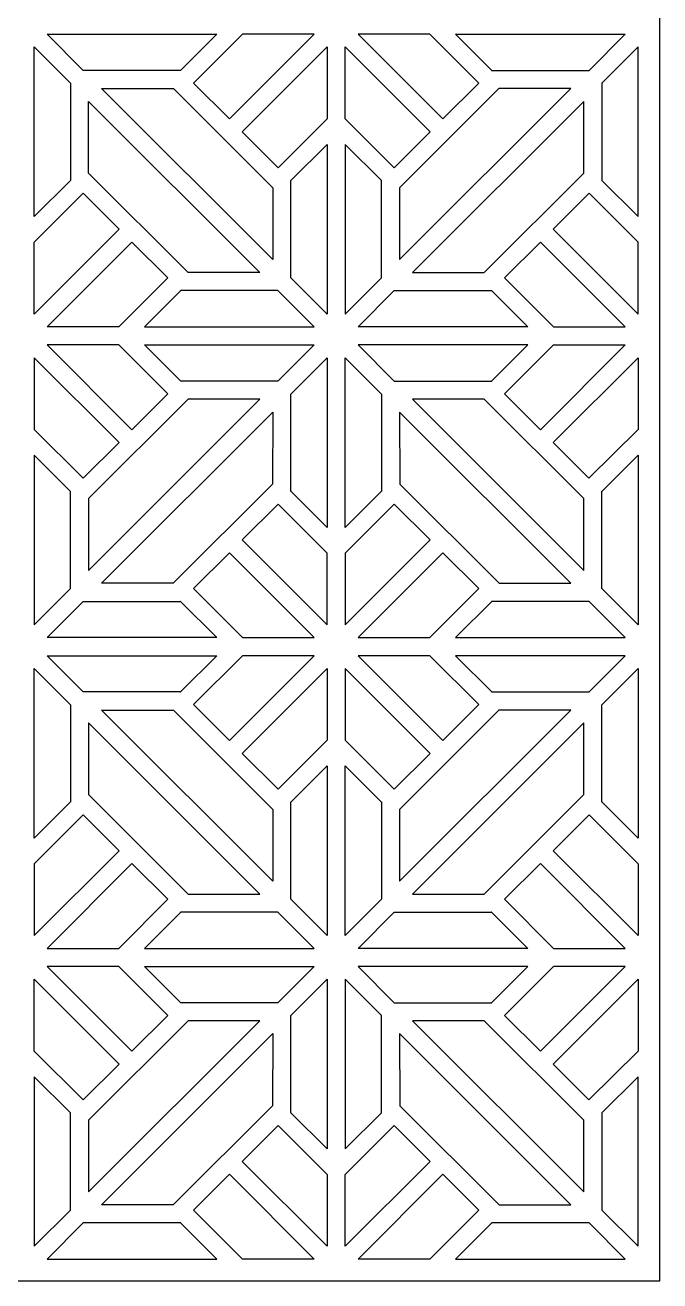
# Model space of a CAD drawing. Header units: centimetres. Extents: x -20.7 to -14.7, y -2.9 to 9.
# Drawn here: x -17.73 to -14.72, y -2.92 to 3.04 of the extents above; entities that cross this region are included whole.
import ezdxf

# ---------------------------------------------------------------- set-up
doc = ezdxf.new("R2010")
doc.units = ezdxf.units.CM
doc.header["$MEASUREMENT"] = 0
doc.layers.add('layer 1', color=7, linetype='Continuous')

msp = doc.modelspace()

# ---------------------------------------------------------------- linework, layer by layer
at = {"layer": 'layer 1', "color": 250, "lineweight": 30}
for points, knots in [([(-20.737, -2.92141), (-20.737, -2.92141), (-20.737, 9.00077), (-20.737, 9.00077), (-20.737, 9.00077), (-20.737, 9.00077), (-14.7157, 9.00077), (-14.7157, 9.00077), (-14.7157, 9.00077), (-14.7157, 9.00077), (-14.7157, -2.92141), (-14.7157, -2.92141), (-14.7157, -2.92141), (-14.7157, -2.92141), (-20.737, -2.92141), (-20.737, -2.92141)], [0, 0, 0, 0, 0.2, 0.2, 0.2, 0.2, 0.4, 0.4, 0.4, 0.4, 0.6, 0.6, 0.6, 0.6, 1, 1, 1, 1]), ([(-16.98874, 2.82516), (-16.98874, 2.82516), (-16.98822, 2.82464), (-16.98822, 2.82464), (-16.98822, 2.82464), (-16.98822, 2.82464), (-17.45048, 2.82464), (-17.45048, 2.82464), (-17.45048, 2.82464), (-17.45048, 2.82464), (-17.62252, 2.99667), (-17.62252, 2.99667), (-17.62252, 2.99667), (-17.62252, 2.99667), (-16.81723, 2.99667), (-16.81723, 2.99667), (-16.81723, 2.99667), (-16.81723, 2.99667), (-16.98927, 2.82464), (-16.98927, 2.82464)], [0, 0, 0, 0, 0.1666667, 0.1666667, 0.1666667, 0.1666667, 0.3333333, 0.3333333, 0.3333333, 0.3333333, 0.5, 0.5, 0.5, 0.5, 0.6666667, 0.6666667, 0.6666667, 0.6666667, 1, 1, 1, 1]), ([(-16.92792, 2.76433), (-16.92792, 2.76433), (-16.69559, 2.99667), (-16.69559, 2.99667), (-16.69559, 2.99667), (-16.69559, 2.99667), (-16.35497, 2.99667), (-16.35497, 2.99667), (-16.35497, 2.99667), (-16.35497, 2.99667), (-16.75761, 2.59403), (-16.75761, 2.59403), (-16.75761, 2.59403), (-16.75761, 2.59403), (-16.92792, 2.76433), (-16.92792, 2.76433)], [0, 0, 0, 0, 0.2, 0.2, 0.2, 0.2, 0.4, 0.4, 0.4, 0.4, 0.6, 0.6, 0.6, 0.6, 1, 1, 1, 1]), ([(-15.74466, 2.59403), (-15.74466, 2.59403), (-16.1473, 2.99667), (-16.1473, 2.99667), (-16.1473, 2.99667), (-16.1473, 2.99667), (-15.80669, 2.99667), (-15.80669, 2.99667), (-15.80669, 2.99667), (-15.80669, 2.99667), (-15.57435, 2.76433), (-15.57435, 2.76433), (-15.57435, 2.76433), (-15.57435, 2.76433), (-15.74466, 2.59403), (-15.74466, 2.59403)], [0, 0, 0, 0, 0.2, 0.2, 0.2, 0.2, 0.4, 0.4, 0.4, 0.4, 0.6, 0.6, 0.6, 0.6, 1, 1, 1, 1]), ([(-15.513, 2.82464), (-15.513, 2.82464), (-15.68504, 2.99667), (-15.68504, 2.99667), (-15.68504, 2.99667), (-15.68504, 2.99667), (-14.87975, 2.99667), (-14.87975, 2.99667), (-14.87975, 2.99667), (-14.87975, 2.99667), (-15.05179, 2.82464), (-15.05179, 2.82464)], [0, 0, 0, 0, 0.25, 0.25, 0.25, 0.25, 0.5, 0.5, 0.5, 0.5, 1, 1, 1, 1]), ([(-17.5113, 2.3026), (-17.5113, 2.3026), (-17.68334, 2.13056), (-17.68334, 2.13056), (-17.68334, 2.13056), (-17.68334, 2.13056), (-17.68334, 2.93585), (-17.68334, 2.93585), (-17.68334, 2.93585), (-17.68334, 2.93585), (-17.5113, 2.76382), (-17.5113, 2.76382), (-17.5113, 2.76382), (-17.5113, 2.76382), (-17.5113, 2.30155), (-17.5113, 2.30155)], [0, 0, 0, 0, 0.2, 0.2, 0.2, 0.2, 0.4, 0.4, 0.4, 0.4, 0.6, 0.6, 0.6, 0.6, 1, 1, 1, 1]), ([(-16.29414, 2.59523), (-16.29414, 2.59523), (-16.29414, 2.93585), (-16.29414, 2.93585), (-16.29414, 2.93585), (-16.29414, 2.93585), (-16.69678, 2.5332), (-16.69678, 2.5332), (-16.69678, 2.5332), (-16.69678, 2.5332), (-16.52648, 2.3629), (-16.52648, 2.3629), (-16.52648, 2.3629), (-16.52648, 2.3629), (-16.29414, 2.59523), (-16.29414, 2.59523)], [0, 0, 0, 0, 0.2, 0.2, 0.2, 0.2, 0.4, 0.4, 0.4, 0.4, 0.6, 0.6, 0.6, 0.6, 1, 1, 1, 1]), ([(-15.80548, 2.5332), (-15.80548, 2.5332), (-16.20812, 2.93585), (-16.20812, 2.93585), (-16.20812, 2.93585), (-16.20812, 2.93585), (-16.20812, 2.59523), (-16.20812, 2.59523), (-16.20812, 2.59523), (-16.20812, 2.59523), (-15.97579, 2.3629), (-15.97579, 2.3629), (-15.97579, 2.3629), (-15.97579, 2.3629), (-15.80548, 2.5332), (-15.80548, 2.5332)], [0, 0, 0, 0, 0.2, 0.2, 0.2, 0.2, 0.4, 0.4, 0.4, 0.4, 0.6, 0.6, 0.6, 0.6, 1, 1, 1, 1]), ([(-14.99097, 2.3026), (-14.99097, 2.3026), (-14.81893, 2.13056), (-14.81893, 2.13056), (-14.81893, 2.13056), (-14.81893, 2.13056), (-14.81893, 2.93585), (-14.81893, 2.93585), (-14.81893, 2.93585), (-14.81893, 2.93585), (-14.99097, 2.76382), (-14.99097, 2.76382), (-14.99097, 2.76382), (-14.99097, 2.76382), (-14.99097, 2.30155), (-14.99097, 2.30155)], [0, 0, 0, 0, 0.2, 0.2, 0.2, 0.2, 0.4, 0.4, 0.4, 0.4, 0.6, 0.6, 0.6, 0.6, 1, 1, 1, 1]), ([(-15.51353, 2.82516), (-15.51353, 2.82516), (-15.51405, 2.82464), (-15.51405, 2.82464), (-15.51405, 2.82464), (-15.51405, 2.82464), (-15.05179, 2.82464), (-15.05179, 2.82464)], [0, 0, 0, 0, 0.3333333, 0.3333333, 0.3333333, 0.3333333, 1, 1, 1, 1]), ([(-17.02215, 2.73819), (-17.02215, 2.73819), (-17.36446, 2.73862), (-17.36446, 2.73862), (-17.36446, 2.73862), (-17.36446, 2.73862), (-16.5522, 1.92635), (-16.5522, 1.92635), (-16.5522, 1.92635), (-16.5522, 1.92635), (-16.5522, 2.26697), (-16.5522, 2.26697), (-16.5522, 2.26697), (-16.5522, 2.26697), (-17.02215, 2.73819), (-17.02215, 2.73819)], [0, 0, 0, 0, 0.2, 0.2, 0.2, 0.2, 0.4, 0.4, 0.4, 0.4, 0.6, 0.6, 0.6, 0.6, 1, 1, 1, 1]), ([(-15.95007, 2.26697), (-15.95007, 2.26697), (-15.48012, 2.73819), (-15.48012, 2.73819), (-15.48012, 2.73819), (-15.48012, 2.73819), (-15.13781, 2.73862), (-15.13781, 2.73862), (-15.13781, 2.73862), (-15.13781, 2.73862), (-15.95007, 1.92635), (-15.95007, 1.92635), (-15.95007, 1.92635), (-15.95007, 1.92635), (-15.95007, 2.26697), (-15.95007, 2.26697)], [0, 0, 0, 0, 0.2, 0.2, 0.2, 0.2, 0.4, 0.4, 0.4, 0.4, 0.6, 0.6, 0.6, 0.6, 1, 1, 1, 1]), ([(-16.61302, 1.86553), (-16.61302, 1.86553), (-17.42529, 2.6778), (-17.42529, 2.6778), (-17.42529, 2.6778), (-17.42529, 2.6778), (-17.42529, 2.33718), (-17.42529, 2.33718), (-17.42529, 2.33718), (-17.42529, 2.33718), (-16.95364, 1.86553), (-16.95364, 1.86553), (-16.95364, 1.86553), (-16.95364, 1.86553), (-16.61302, 1.86553), (-16.61302, 1.86553)], [0, 0, 0, 0, 0.2, 0.2, 0.2, 0.2, 0.4, 0.4, 0.4, 0.4, 0.6, 0.6, 0.6, 0.6, 1, 1, 1, 1]), ([(-15.54863, 1.86553), (-15.54863, 1.86553), (-15.88925, 1.86553), (-15.88925, 1.86553), (-15.88925, 1.86553), (-15.88925, 1.86553), (-15.07699, 2.6778), (-15.07699, 2.6778), (-15.07699, 2.6778), (-15.07699, 2.6778), (-15.07699, 2.33718), (-15.07699, 2.33718), (-15.07699, 2.33718), (-15.07699, 2.33718), (-15.54863, 1.86553), (-15.54863, 1.86553)], [0, 0, 0, 0, 0.2, 0.2, 0.2, 0.2, 0.4, 0.4, 0.4, 0.4, 0.6, 0.6, 0.6, 0.6, 1, 1, 1, 1]), ([(-16.46618, 2.30155), (-16.46618, 2.30155), (-16.29414, 2.47359), (-16.29414, 2.47359), (-16.29414, 2.47359), (-16.29414, 2.47359), (-16.29414, 1.66829), (-16.29414, 1.66829), (-16.29414, 1.66829), (-16.29414, 1.66829), (-16.46618, 1.84033), (-16.46618, 1.84033), (-16.46618, 1.84033), (-16.46618, 1.84033), (-16.46618, 2.3026), (-16.46618, 2.3026), (-16.46618, 2.3026), (-16.46618, 2.3026), (-16.46565, 2.30207), (-16.46565, 2.30207)], [0, 0, 0, 0, 0.1666667, 0.1666667, 0.1666667, 0.1666667, 0.3333333, 0.3333333, 0.3333333, 0.3333333, 0.5, 0.5, 0.5, 0.5, 0.6666667, 0.6666667, 0.6666667, 0.6666667, 1, 1, 1, 1]), ([(-16.03609, 2.30155), (-16.03609, 2.30155), (-16.20812, 2.47359), (-16.20812, 2.47359), (-16.20812, 2.47359), (-16.20812, 2.47359), (-16.20812, 1.66829), (-16.20812, 1.66829), (-16.20812, 1.66829), (-16.20812, 1.66829), (-16.03609, 1.84033), (-16.03609, 1.84033), (-16.03609, 1.84033), (-16.03609, 1.84033), (-16.03609, 2.3026), (-16.03609, 2.3026), (-16.03609, 2.3026), (-16.03609, 2.3026), (-16.03661, 2.30207), (-16.03661, 2.30207)], [0, 0, 0, 0, 0.1666667, 0.1666667, 0.1666667, 0.1666667, 0.3333333, 0.3333333, 0.3333333, 0.3333333, 0.5, 0.5, 0.5, 0.5, 0.6666667, 0.6666667, 0.6666667, 0.6666667, 1, 1, 1, 1]), ([(-17.68334, 1.66829), (-17.68334, 1.66829), (-17.2807, 2.07094), (-17.2807, 2.07094), (-17.2807, 2.07094), (-17.2807, 2.07094), (-17.45101, 2.24125), (-17.45101, 2.24125), (-17.45101, 2.24125), (-17.45101, 2.24125), (-17.68334, 2.00891), (-17.68334, 2.00891), (-17.68334, 2.00891), (-17.68334, 2.00891), (-17.68334, 1.66829), (-17.68334, 1.66829)], [0, 0, 0, 0, 0.2, 0.2, 0.2, 0.2, 0.4, 0.4, 0.4, 0.4, 0.6, 0.6, 0.6, 0.6, 1, 1, 1, 1]), ([(-14.81893, 1.66829), (-14.81893, 1.66829), (-15.22157, 2.07094), (-15.22157, 2.07094), (-15.22157, 2.07094), (-15.22157, 2.07094), (-15.05126, 2.24125), (-15.05126, 2.24125), (-15.05126, 2.24125), (-15.05126, 2.24125), (-14.81893, 2.00891), (-14.81893, 2.00891), (-14.81893, 2.00891), (-14.81893, 2.00891), (-14.81893, 1.66829), (-14.81893, 1.66829)], [0, 0, 0, 0, 0.2, 0.2, 0.2, 0.2, 0.4, 0.4, 0.4, 0.4, 0.6, 0.6, 0.6, 0.6, 1, 1, 1, 1]), ([(-17.05019, 1.84043), (-17.05019, 1.84043), (-17.21987, 2.01012), (-17.21987, 2.01012), (-17.21987, 2.01012), (-17.21987, 2.01012), (-17.62252, 1.60747), (-17.62252, 1.60747), (-17.62252, 1.60747), (-17.62252, 1.60747), (-17.2819, 1.60747), (-17.2819, 1.60747), (-17.2819, 1.60747), (-17.2819, 1.60747), (-17.05019, 1.84043), (-17.05019, 1.84043)], [0, 0, 0, 0, 0.2, 0.2, 0.2, 0.2, 0.4, 0.4, 0.4, 0.4, 0.6, 0.6, 0.6, 0.6, 1, 1, 1, 1]), ([(-15.22036, 1.60747), (-15.22036, 1.60747), (-15.45208, 1.84043), (-15.45208, 1.84043), (-15.45208, 1.84043), (-15.45208, 1.84043), (-15.28239, 2.01012), (-15.28239, 2.01012), (-15.28239, 2.01012), (-15.28239, 2.01012), (-14.87975, 1.60747), (-14.87975, 1.60747), (-14.87975, 1.60747), (-14.87975, 1.60747), (-15.22036, 1.60747), (-15.22036, 1.60747)], [0, 0, 0, 0, 0.2, 0.2, 0.2, 0.2, 0.4, 0.4, 0.4, 0.4, 0.6, 0.6, 0.6, 0.6, 1, 1, 1, 1]), ([(-16.98822, 1.77951), (-16.98822, 1.77951), (-17.16025, 1.60747), (-17.16025, 1.60747), (-17.16025, 1.60747), (-17.16025, 1.60747), (-16.35497, 1.60747), (-16.35497, 1.60747), (-16.35497, 1.60747), (-16.35497, 1.60747), (-16.527, 1.77951), (-16.527, 1.77951), (-16.527, 1.77951), (-16.527, 1.77951), (-16.98927, 1.77951), (-16.98927, 1.77951), (-16.98927, 1.77951), (-16.98927, 1.77951), (-16.98874, 1.77898), (-16.98874, 1.77898)], [0, 0, 0, 0, 0.1666667, 0.1666667, 0.1666667, 0.1666667, 0.3333333, 0.3333333, 0.3333333, 0.3333333, 0.5, 0.5, 0.5, 0.5, 0.6666667, 0.6666667, 0.6666667, 0.6666667, 1, 1, 1, 1]), ([(-15.51405, 1.77951), (-15.51405, 1.77951), (-15.34202, 1.60747), (-15.34202, 1.60747), (-15.34202, 1.60747), (-15.34202, 1.60747), (-16.1473, 1.60747), (-16.1473, 1.60747), (-16.1473, 1.60747), (-16.1473, 1.60747), (-15.97526, 1.77951), (-15.97526, 1.77951), (-15.97526, 1.77951), (-15.97526, 1.77951), (-15.513, 1.77951), (-15.513, 1.77951), (-15.513, 1.77951), (-15.513, 1.77951), (-15.51353, 1.77898), (-15.51353, 1.77898)], [0, 0, 0, 0, 0.1666667, 0.1666667, 0.1666667, 0.1666667, 0.3333333, 0.3333333, 0.3333333, 0.3333333, 0.5, 0.5, 0.5, 0.5, 0.6666667, 0.6666667, 0.6666667, 0.6666667, 1, 1, 1, 1]), ([(-17.62252, 1.52146), (-17.62252, 1.52146), (-17.2819, 1.52146), (-17.2819, 1.52146), (-17.2819, 1.52146), (-17.2819, 1.52146), (-17.04957, 1.28912), (-17.04957, 1.28912), (-17.04957, 1.28912), (-17.04957, 1.28912), (-17.21987, 1.11881), (-17.21987, 1.11881), (-17.21987, 1.11881), (-17.21987, 1.11881), (-17.62252, 1.52146), (-17.62252, 1.52146)], [0, 0, 0, 0, 0.2, 0.2, 0.2, 0.2, 0.4, 0.4, 0.4, 0.4, 0.6, 0.6, 0.6, 0.6, 1, 1, 1, 1]), ([(-16.98822, 1.34942), (-16.98822, 1.34942), (-17.16025, 1.52146), (-17.16025, 1.52146), (-17.16025, 1.52146), (-17.16025, 1.52146), (-16.35497, 1.52146), (-16.35497, 1.52146), (-16.35497, 1.52146), (-16.35497, 1.52146), (-16.527, 1.34942), (-16.527, 1.34942), (-16.527, 1.34942), (-16.527, 1.34942), (-16.98927, 1.34942), (-16.98927, 1.34942)], [0, 0, 0, 0, 0.2, 0.2, 0.2, 0.2, 0.4, 0.4, 0.4, 0.4, 0.6, 0.6, 0.6, 0.6, 1, 1, 1, 1]), ([(-15.51405, 1.34942), (-15.51405, 1.34942), (-15.34202, 1.52146), (-15.34202, 1.52146), (-15.34202, 1.52146), (-15.34202, 1.52146), (-16.1473, 1.52146), (-16.1473, 1.52146), (-16.1473, 1.52146), (-16.1473, 1.52146), (-15.97526, 1.34942), (-15.97526, 1.34942), (-15.97526, 1.34942), (-15.97526, 1.34942), (-15.513, 1.34942), (-15.513, 1.34942)], [0, 0, 0, 0, 0.2, 0.2, 0.2, 0.2, 0.4, 0.4, 0.4, 0.4, 0.6, 0.6, 0.6, 0.6, 1, 1, 1, 1]), ([(-14.87975, 1.52146), (-14.87975, 1.52146), (-15.22036, 1.52146), (-15.22036, 1.52146), (-15.22036, 1.52146), (-15.22036, 1.52146), (-15.4527, 1.28912), (-15.4527, 1.28912), (-15.4527, 1.28912), (-15.4527, 1.28912), (-15.28239, 1.11881), (-15.28239, 1.11881), (-15.28239, 1.11881), (-15.28239, 1.11881), (-14.87975, 1.52146), (-14.87975, 1.52146)], [0, 0, 0, 0, 0.2, 0.2, 0.2, 0.2, 0.4, 0.4, 0.4, 0.4, 0.6, 0.6, 0.6, 0.6, 1, 1, 1, 1]), ([(-17.68334, 1.12001), (-17.68334, 1.12001), (-17.68334, 1.46063), (-17.68334, 1.46063), (-17.68334, 1.46063), (-17.68334, 1.46063), (-17.2807, 1.05799), (-17.2807, 1.05799), (-17.2807, 1.05799), (-17.2807, 1.05799), (-17.45038, 0.8883), (-17.45038, 0.8883), (-17.45038, 0.8883), (-17.45038, 0.8883), (-17.68334, 1.12001), (-17.68334, 1.12001)], [0, 0, 0, 0, 0.2, 0.2, 0.2, 0.2, 0.4, 0.4, 0.4, 0.4, 0.6, 0.6, 0.6, 0.6, 1, 1, 1, 1]), ([(-16.46565, 0.82685), (-16.46565, 0.82685), (-16.46618, 0.82633), (-16.46618, 0.82633), (-16.46618, 0.82633), (-16.46618, 0.82633), (-16.46618, 1.28859), (-16.46618, 1.28859), (-16.46618, 1.28859), (-16.46618, 1.28859), (-16.29414, 1.46063), (-16.29414, 1.46063), (-16.29414, 1.46063), (-16.29414, 1.46063), (-16.29414, 0.65535), (-16.29414, 0.65535), (-16.29414, 0.65535), (-16.29414, 0.65535), (-16.46618, 0.82738), (-16.46618, 0.82738)], [0, 0, 0, 0, 0.1666667, 0.1666667, 0.1666667, 0.1666667, 0.3333333, 0.3333333, 0.3333333, 0.3333333, 0.5, 0.5, 0.5, 0.5, 0.6666667, 0.6666667, 0.6666667, 0.6666667, 1, 1, 1, 1]), ([(-16.03609, 0.82738), (-16.03609, 0.82738), (-16.20812, 0.65535), (-16.20812, 0.65535), (-16.20812, 0.65535), (-16.20812, 0.65535), (-16.20812, 1.46063), (-16.20812, 1.46063), (-16.20812, 1.46063), (-16.20812, 1.46063), (-16.03609, 1.28859), (-16.03609, 1.28859), (-16.03609, 1.28859), (-16.03609, 1.28859), (-16.03609, 0.82633), (-16.03609, 0.82633), (-16.03609, 0.82633), (-16.03609, 0.82633), (-16.03661, 0.82685), (-16.03661, 0.82685)], [0, 0, 0, 0, 0.1666667, 0.1666667, 0.1666667, 0.1666667, 0.3333333, 0.3333333, 0.3333333, 0.3333333, 0.5, 0.5, 0.5, 0.5, 0.6666667, 0.6666667, 0.6666667, 0.6666667, 1, 1, 1, 1]), ([(-14.81893, 1.12001), (-14.81893, 1.12001), (-14.81893, 1.46063), (-14.81893, 1.46063), (-14.81893, 1.46063), (-14.81893, 1.46063), (-15.22157, 1.05799), (-15.22157, 1.05799), (-15.22157, 1.05799), (-15.22157, 1.05799), (-15.05189, 0.8883), (-15.05189, 0.8883), (-15.05189, 0.8883), (-15.05189, 0.8883), (-14.81893, 1.12001), (-14.81893, 1.12001)], [0, 0, 0, 0, 0.2, 0.2, 0.2, 0.2, 0.4, 0.4, 0.4, 0.4, 0.6, 0.6, 0.6, 0.6, 1, 1, 1, 1]), ([(-17.42529, 0.79175), (-17.42529, 0.79175), (-16.95364, 1.2634), (-16.95364, 1.2634), (-16.95364, 1.2634), (-16.95364, 1.2634), (-16.61302, 1.2634), (-16.61302, 1.2634), (-16.61302, 1.2634), (-16.61302, 1.2634), (-17.42529, 0.45114), (-17.42529, 0.45114), (-17.42529, 0.45114), (-17.42529, 0.45114), (-17.42529, 0.79175), (-17.42529, 0.79175)], [0, 0, 0, 0, 0.2, 0.2, 0.2, 0.2, 0.4, 0.4, 0.4, 0.4, 0.6, 0.6, 0.6, 0.6, 1, 1, 1, 1]), ([(-15.88925, 1.2634), (-15.88925, 1.2634), (-15.54863, 1.2634), (-15.54863, 1.2634), (-15.54863, 1.2634), (-15.54863, 1.2634), (-15.07699, 0.79175), (-15.07699, 0.79175), (-15.07699, 0.79175), (-15.07699, 0.79175), (-15.07699, 0.45114), (-15.07699, 0.45114), (-15.07699, 0.45114), (-15.07699, 0.45114), (-15.88925, 1.2634), (-15.88925, 1.2634)], [0, 0, 0, 0, 0.2, 0.2, 0.2, 0.2, 0.4, 0.4, 0.4, 0.4, 0.6, 0.6, 0.6, 0.6, 1, 1, 1, 1]), ([(-17.36446, 0.39031), (-17.36446, 0.39031), (-17.02385, 0.39031), (-17.02385, 0.39031), (-17.02385, 0.39031), (-17.02385, 0.39031), (-16.55263, 0.86026), (-16.55263, 0.86026), (-16.55263, 0.86026), (-16.55263, 0.86026), (-16.5522, 1.20257), (-16.5522, 1.20257), (-16.5522, 1.20257), (-16.5522, 1.20257), (-17.36446, 0.39031), (-17.36446, 0.39031)], [0, 0, 0, 0, 0.2, 0.2, 0.2, 0.2, 0.4, 0.4, 0.4, 0.4, 0.6, 0.6, 0.6, 0.6, 1, 1, 1, 1]), ([(-15.13781, 0.39031), (-15.13781, 0.39031), (-15.47842, 0.39031), (-15.47842, 0.39031), (-15.47842, 0.39031), (-15.47842, 0.39031), (-15.94965, 0.86026), (-15.94965, 0.86026), (-15.94965, 0.86026), (-15.94965, 0.86026), (-15.95007, 1.20257), (-15.95007, 1.20257), (-15.95007, 1.20257), (-15.95007, 1.20257), (-15.13781, 0.39031), (-15.13781, 0.39031)], [0, 0, 0, 0, 0.2, 0.2, 0.2, 0.2, 0.4, 0.4, 0.4, 0.4, 0.6, 0.6, 0.6, 0.6, 1, 1, 1, 1]), ([(-17.51131, 0.82633), (-17.51131, 0.82633), (-17.68334, 0.99836), (-17.68334, 0.99836), (-17.68334, 0.99836), (-17.68334, 0.99836), (-17.68334, 0.19308), (-17.68334, 0.19308), (-17.68334, 0.19308), (-17.68334, 0.19308), (-17.51131, 0.36511), (-17.51131, 0.36511), (-17.51131, 0.36511), (-17.51131, 0.36511), (-17.51131, 0.82738), (-17.51131, 0.82738), (-17.51131, 0.82738), (-17.51131, 0.82738), (-17.51183, 0.82685), (-17.51183, 0.82685)], [0, 0, 0, 0, 0.1666667, 0.1666667, 0.1666667, 0.1666667, 0.3333333, 0.3333333, 0.3333333, 0.3333333, 0.5, 0.5, 0.5, 0.5, 0.6666667, 0.6666667, 0.6666667, 0.6666667, 1, 1, 1, 1]), ([(-14.99097, 0.82633), (-14.99097, 0.82633), (-14.81893, 0.99836), (-14.81893, 0.99836), (-14.81893, 0.99836), (-14.81893, 0.99836), (-14.81893, 0.19308), (-14.81893, 0.19308), (-14.81893, 0.19308), (-14.81893, 0.19308), (-14.99097, 0.36511), (-14.99097, 0.36511), (-14.99097, 0.36511), (-14.99097, 0.36511), (-14.99097, 0.82738), (-14.99097, 0.82738), (-14.99097, 0.82738), (-14.99097, 0.82738), (-14.99044, 0.82685), (-14.99044, 0.82685)], [0, 0, 0, 0, 0.1666667, 0.1666667, 0.1666667, 0.1666667, 0.3333333, 0.3333333, 0.3333333, 0.3333333, 0.5, 0.5, 0.5, 0.5, 0.6666667, 0.6666667, 0.6666667, 0.6666667, 1, 1, 1, 1]), ([(-16.52648, 0.76603), (-16.52648, 0.76603), (-16.29414, 0.5337), (-16.29414, 0.5337), (-16.29414, 0.5337), (-16.29414, 0.5337), (-16.29414, 0.19308), (-16.29414, 0.19308), (-16.29414, 0.19308), (-16.29414, 0.19308), (-16.69678, 0.59572), (-16.69678, 0.59572), (-16.69678, 0.59572), (-16.69678, 0.59572), (-16.52648, 0.76603), (-16.52648, 0.76603)], [0, 0, 0, 0, 0.2, 0.2, 0.2, 0.2, 0.4, 0.4, 0.4, 0.4, 0.6, 0.6, 0.6, 0.6, 1, 1, 1, 1]), ([(-15.97579, 0.76603), (-15.97579, 0.76603), (-15.80548, 0.59572), (-15.80548, 0.59572), (-15.80548, 0.59572), (-15.80548, 0.59572), (-16.20812, 0.19308), (-16.20812, 0.19308), (-16.20812, 0.19308), (-16.20812, 0.19308), (-16.20812, 0.5337), (-16.20812, 0.5337), (-16.20812, 0.5337), (-16.20812, 0.5337), (-15.97579, 0.76603), (-15.97579, 0.76603)], [0, 0, 0, 0, 0.2, 0.2, 0.2, 0.2, 0.4, 0.4, 0.4, 0.4, 0.6, 0.6, 0.6, 0.6, 1, 1, 1, 1]), ([(-16.75761, 0.53489), (-16.75761, 0.53489), (-16.35497, 0.13225), (-16.35497, 0.13225), (-16.35497, 0.13225), (-16.35497, 0.13225), (-16.69559, 0.13225), (-16.69559, 0.13225), (-16.69559, 0.13225), (-16.69559, 0.13225), (-16.92792, 0.36459), (-16.92792, 0.36459), (-16.92792, 0.36459), (-16.92792, 0.36459), (-16.75761, 0.53489), (-16.75761, 0.53489)], [0, 0, 0, 0, 0.2, 0.2, 0.2, 0.2, 0.4, 0.4, 0.4, 0.4, 0.6, 0.6, 0.6, 0.6, 1, 1, 1, 1]), ([(-15.57435, 0.36459), (-15.57435, 0.36459), (-15.80669, 0.13225), (-15.80669, 0.13225), (-15.80669, 0.13225), (-15.80669, 0.13225), (-16.1473, 0.13225), (-16.1473, 0.13225), (-16.1473, 0.13225), (-16.1473, 0.13225), (-15.74466, 0.53489), (-15.74466, 0.53489), (-15.74466, 0.53489), (-15.74466, 0.53489), (-15.57435, 0.36459), (-15.57435, 0.36459)], [0, 0, 0, 0, 0.2, 0.2, 0.2, 0.2, 0.4, 0.4, 0.4, 0.4, 0.6, 0.6, 0.6, 0.6, 1, 1, 1, 1]), ([(-16.98927, 0.30429), (-16.98927, 0.30429), (-16.81723, 0.13225), (-16.81723, 0.13225), (-16.81723, 0.13225), (-16.81723, 0.13225), (-17.62252, 0.13225), (-17.62252, 0.13225), (-17.62252, 0.13225), (-17.62252, 0.13225), (-17.45048, 0.30429), (-17.45048, 0.30429), (-17.45048, 0.30429), (-17.45048, 0.30429), (-16.98822, 0.30429), (-16.98822, 0.30429), (-16.98822, 0.30429), (-16.98822, 0.30429), (-16.98874, 0.30377), (-16.98874, 0.30377)], [0, 0, 0, 0, 0.1666667, 0.1666667, 0.1666667, 0.1666667, 0.3333333, 0.3333333, 0.3333333, 0.3333333, 0.5, 0.5, 0.5, 0.5, 0.6666667, 0.6666667, 0.6666667, 0.6666667, 1, 1, 1, 1]), ([(-15.513, 0.30429), (-15.513, 0.30429), (-15.68504, 0.13225), (-15.68504, 0.13225), (-15.68504, 0.13225), (-15.68504, 0.13225), (-14.87975, 0.13225), (-14.87975, 0.13225), (-14.87975, 0.13225), (-14.87975, 0.13225), (-15.05179, 0.30429), (-15.05179, 0.30429), (-15.05179, 0.30429), (-15.05179, 0.30429), (-15.51405, 0.30429), (-15.51405, 0.30429), (-15.51405, 0.30429), (-15.51405, 0.30429), (-15.51353, 0.30377), (-15.51353, 0.30377)], [0, 0, 0, 0, 0.1666667, 0.1666667, 0.1666667, 0.1666667, 0.3333333, 0.3333333, 0.3333333, 0.3333333, 0.5, 0.5, 0.5, 0.5, 0.6666667, 0.6666667, 0.6666667, 0.6666667, 1, 1, 1, 1]), ([(-16.98874, -0.12527), (-16.98874, -0.12527), (-16.98822, -0.1258), (-16.98822, -0.1258), (-16.98822, -0.1258), (-16.98822, -0.1258), (-17.45048, -0.1258), (-17.45048, -0.1258), (-17.45048, -0.1258), (-17.45048, -0.1258), (-17.62252, 0.04623), (-17.62252, 0.04623), (-17.62252, 0.04623), (-17.62252, 0.04623), (-16.81723, 0.04623), (-16.81723, 0.04623), (-16.81723, 0.04623), (-16.81723, 0.04623), (-16.98927, -0.1258), (-16.98927, -0.1258)], [0, 0, 0, 0, 0.1666667, 0.1666667, 0.1666667, 0.1666667, 0.3333333, 0.3333333, 0.3333333, 0.3333333, 0.5, 0.5, 0.5, 0.5, 0.6666667, 0.6666667, 0.6666667, 0.6666667, 1, 1, 1, 1]), ([(-16.92792, -0.1861), (-16.92792, -0.1861), (-16.69559, 0.04623), (-16.69559, 0.04623), (-16.69559, 0.04623), (-16.69559, 0.04623), (-16.35497, 0.04623), (-16.35497, 0.04623), (-16.35497, 0.04623), (-16.35497, 0.04623), (-16.75761, -0.35641), (-16.75761, -0.35641), (-16.75761, -0.35641), (-16.75761, -0.35641), (-16.92792, -0.1861), (-16.92792, -0.1861)], [0, 0, 0, 0, 0.2, 0.2, 0.2, 0.2, 0.4, 0.4, 0.4, 0.4, 0.6, 0.6, 0.6, 0.6, 1, 1, 1, 1]), ([(-15.74466, -0.35641), (-15.74466, -0.35641), (-16.1473, 0.04623), (-16.1473, 0.04623), (-16.1473, 0.04623), (-16.1473, 0.04623), (-15.80669, 0.04623), (-15.80669, 0.04623), (-15.80669, 0.04623), (-15.80669, 0.04623), (-15.57435, -0.1861), (-15.57435, -0.1861), (-15.57435, -0.1861), (-15.57435, -0.1861), (-15.74466, -0.35641), (-15.74466, -0.35641)], [0, 0, 0, 0, 0.2, 0.2, 0.2, 0.2, 0.4, 0.4, 0.4, 0.4, 0.6, 0.6, 0.6, 0.6, 1, 1, 1, 1]), ([(-15.51353, -0.12527), (-15.51353, -0.12527), (-15.51405, -0.1258), (-15.51405, -0.1258), (-15.51405, -0.1258), (-15.51405, -0.1258), (-15.05179, -0.1258), (-15.05179, -0.1258), (-15.05179, -0.1258), (-15.05179, -0.1258), (-14.87975, 0.04623), (-14.87975, 0.04623), (-14.87975, 0.04623), (-14.87975, 0.04623), (-15.68504, 0.04623), (-15.68504, 0.04623), (-15.68504, 0.04623), (-15.68504, 0.04623), (-15.513, -0.1258), (-15.513, -0.1258)], [0, 0, 0, 0, 0.1666667, 0.1666667, 0.1666667, 0.1666667, 0.3333333, 0.3333333, 0.3333333, 0.3333333, 0.5, 0.5, 0.5, 0.5, 0.6666667, 0.6666667, 0.6666667, 0.6666667, 1, 1, 1, 1]), ([(-17.5113, -0.64784), (-17.5113, -0.64784), (-17.68334, -0.81988), (-17.68334, -0.81988), (-17.68334, -0.81988), (-17.68334, -0.81988), (-17.68334, -0.01459), (-17.68334, -0.01459), (-17.68334, -0.01459), (-17.68334, -0.01459), (-17.5113, -0.18663), (-17.5113, -0.18663), (-17.5113, -0.18663), (-17.5113, -0.18663), (-17.5113, -0.64889), (-17.5113, -0.64889)], [0, 0, 0, 0, 0.2, 0.2, 0.2, 0.2, 0.4, 0.4, 0.4, 0.4, 0.6, 0.6, 0.6, 0.6, 1, 1, 1, 1]), ([(-16.69678, -0.41723), (-16.69678, -0.41723), (-16.52648, -0.58754), (-16.52648, -0.58754), (-16.52648, -0.58754), (-16.52648, -0.58754), (-16.29414, -0.3552), (-16.29414, -0.3552), (-16.29414, -0.3552), (-16.29414, -0.3552), (-16.29414, -0.01459), (-16.29414, -0.01459), (-16.29414, -0.01459), (-16.29414, -0.01459), (-16.69678, -0.41723), (-16.69678, -0.41723)], [0, 0, 0, 0, 0.2, 0.2, 0.2, 0.2, 0.4, 0.4, 0.4, 0.4, 0.6, 0.6, 0.6, 0.6, 1, 1, 1, 1]), ([(-15.80548, -0.41723), (-15.80548, -0.41723), (-15.97579, -0.58754), (-15.97579, -0.58754), (-15.97579, -0.58754), (-15.97579, -0.58754), (-16.20812, -0.3552), (-16.20812, -0.3552), (-16.20812, -0.3552), (-16.20812, -0.3552), (-16.20812, -0.01459), (-16.20812, -0.01459), (-16.20812, -0.01459), (-16.20812, -0.01459), (-15.80548, -0.41723), (-15.80548, -0.41723)], [0, 0, 0, 0, 0.2, 0.2, 0.2, 0.2, 0.4, 0.4, 0.4, 0.4, 0.6, 0.6, 0.6, 0.6, 1, 1, 1, 1]), ([(-14.99097, -0.64889), (-14.99097, -0.64889), (-14.99097, -0.18663), (-14.99097, -0.18663), (-14.99097, -0.18663), (-14.99097, -0.18663), (-14.81893, -0.01459), (-14.81893, -0.01459), (-14.81893, -0.01459), (-14.81893, -0.01459), (-14.81893, -0.81988), (-14.81893, -0.81988), (-14.81893, -0.81988), (-14.81893, -0.81988), (-14.99097, -0.64784), (-14.99097, -0.64784)], [0, 0, 0, 0, 0.2, 0.2, 0.2, 0.2, 0.4, 0.4, 0.4, 0.4, 0.6, 0.6, 0.6, 0.6, 1, 1, 1, 1]), ([(-16.5522, -0.68347), (-16.5522, -0.68347), (-17.02215, -0.21225), (-17.02215, -0.21225), (-17.02215, -0.21225), (-17.02215, -0.21225), (-17.36446, -0.21182), (-17.36446, -0.21182), (-17.36446, -0.21182), (-17.36446, -0.21182), (-16.5522, -1.02408), (-16.5522, -1.02408), (-16.5522, -1.02408), (-16.5522, -1.02408), (-16.5522, -0.68347), (-16.5522, -0.68347)], [0, 0, 0, 0, 0.2, 0.2, 0.2, 0.2, 0.4, 0.4, 0.4, 0.4, 0.6, 0.6, 0.6, 0.6, 1, 1, 1, 1]), ([(-15.48012, -0.21225), (-15.48012, -0.21225), (-15.13781, -0.21182), (-15.13781, -0.21182), (-15.13781, -0.21182), (-15.13781, -0.21182), (-15.95007, -1.02408), (-15.95007, -1.02408), (-15.95007, -1.02408), (-15.95007, -1.02408), (-15.95007, -0.68347), (-15.95007, -0.68347), (-15.95007, -0.68347), (-15.95007, -0.68347), (-15.48012, -0.21225), (-15.48012, -0.21225)], [0, 0, 0, 0, 0.2, 0.2, 0.2, 0.2, 0.4, 0.4, 0.4, 0.4, 0.6, 0.6, 0.6, 0.6, 1, 1, 1, 1]), ([(-16.95364, -1.08491), (-16.95364, -1.08491), (-17.42529, -0.61326), (-17.42529, -0.61326), (-17.42529, -0.61326), (-17.42529, -0.61326), (-17.42529, -0.27265), (-17.42529, -0.27265), (-17.42529, -0.27265), (-17.42529, -0.27265), (-16.61302, -1.08491), (-16.61302, -1.08491), (-16.61302, -1.08491), (-16.61302, -1.08491), (-16.95364, -1.08491), (-16.95364, -1.08491)], [0, 0, 0, 0, 0.2, 0.2, 0.2, 0.2, 0.4, 0.4, 0.4, 0.4, 0.6, 0.6, 0.6, 0.6, 1, 1, 1, 1]), ([(-15.88925, -1.08491), (-15.88925, -1.08491), (-15.07699, -0.27265), (-15.07699, -0.27265), (-15.07699, -0.27265), (-15.07699, -0.27265), (-15.07699, -0.61326), (-15.07699, -0.61326), (-15.07699, -0.61326), (-15.07699, -0.61326), (-15.54863, -1.08491), (-15.54863, -1.08491), (-15.54863, -1.08491), (-15.54863, -1.08491), (-15.88925, -1.08491), (-15.88925, -1.08491)], [0, 0, 0, 0, 0.2, 0.2, 0.2, 0.2, 0.4, 0.4, 0.4, 0.4, 0.6, 0.6, 0.6, 0.6, 1, 1, 1, 1]), ([(-16.46618, -0.64889), (-16.46618, -0.64889), (-16.29414, -0.47685), (-16.29414, -0.47685), (-16.29414, -0.47685), (-16.29414, -0.47685), (-16.29414, -1.28214), (-16.29414, -1.28214), (-16.29414, -1.28214), (-16.29414, -1.28214), (-16.46618, -1.1101), (-16.46618, -1.1101), (-16.46618, -1.1101), (-16.46618, -1.1101), (-16.46618, -0.64784), (-16.46618, -0.64784), (-16.46618, -0.64784), (-16.46618, -0.64784), (-16.46565, -0.64836), (-16.46565, -0.64836)], [0, 0, 0, 0, 0.1666667, 0.1666667, 0.1666667, 0.1666667, 0.3333333, 0.3333333, 0.3333333, 0.3333333, 0.5, 0.5, 0.5, 0.5, 0.6666667, 0.6666667, 0.6666667, 0.6666667, 1, 1, 1, 1]), ([(-16.03661, -0.64836), (-16.03661, -0.64836), (-16.03609, -0.64784), (-16.03609, -0.64784), (-16.03609, -0.64784), (-16.03609, -0.64784), (-16.03609, -1.1101), (-16.03609, -1.1101), (-16.03609, -1.1101), (-16.03609, -1.1101), (-16.20812, -1.28214), (-16.20812, -1.28214), (-16.20812, -1.28214), (-16.20812, -1.28214), (-16.20812, -0.47685), (-16.20812, -0.47685), (-16.20812, -0.47685), (-16.20812, -0.47685), (-16.03609, -0.64889), (-16.03609, -0.64889)], [0, 0, 0, 0, 0.1666667, 0.1666667, 0.1666667, 0.1666667, 0.3333333, 0.3333333, 0.3333333, 0.3333333, 0.5, 0.5, 0.5, 0.5, 0.6666667, 0.6666667, 0.6666667, 0.6666667, 1, 1, 1, 1]), ([(-17.68334, -0.94153), (-17.68334, -0.94153), (-17.45101, -0.70919), (-17.45101, -0.70919), (-17.45101, -0.70919), (-17.45101, -0.70919), (-17.2807, -0.8795), (-17.2807, -0.8795), (-17.2807, -0.8795), (-17.2807, -0.8795), (-17.68334, -1.28214), (-17.68334, -1.28214), (-17.68334, -1.28214), (-17.68334, -1.28214), (-17.68334, -0.94153), (-17.68334, -0.94153)], [0, 0, 0, 0, 0.2, 0.2, 0.2, 0.2, 0.4, 0.4, 0.4, 0.4, 0.6, 0.6, 0.6, 0.6, 1, 1, 1, 1]), ([(-14.81893, -0.94153), (-14.81893, -0.94153), (-15.05126, -0.70919), (-15.05126, -0.70919), (-15.05126, -0.70919), (-15.05126, -0.70919), (-15.22157, -0.8795), (-15.22157, -0.8795), (-15.22157, -0.8795), (-15.22157, -0.8795), (-14.81893, -1.28214), (-14.81893, -1.28214), (-14.81893, -1.28214), (-14.81893, -1.28214), (-14.81893, -0.94153), (-14.81893, -0.94153)], [0, 0, 0, 0, 0.2, 0.2, 0.2, 0.2, 0.4, 0.4, 0.4, 0.4, 0.6, 0.6, 0.6, 0.6, 1, 1, 1, 1]), ([(-17.62252, -1.34296), (-17.62252, -1.34296), (-17.21987, -0.94032), (-17.21987, -0.94032), (-17.21987, -0.94032), (-17.21987, -0.94032), (-17.05019, -1.11), (-17.05019, -1.11), (-17.05019, -1.11), (-17.05019, -1.11), (-17.2819, -1.34296), (-17.2819, -1.34296), (-17.2819, -1.34296), (-17.2819, -1.34296), (-17.62252, -1.34296), (-17.62252, -1.34296)], [0, 0, 0, 0, 0.2, 0.2, 0.2, 0.2, 0.4, 0.4, 0.4, 0.4, 0.6, 0.6, 0.6, 0.6, 1, 1, 1, 1]), ([(-15.22036, -1.34296), (-15.22036, -1.34296), (-15.45208, -1.11), (-15.45208, -1.11), (-15.45208, -1.11), (-15.45208, -1.11), (-15.28239, -0.94032), (-15.28239, -0.94032), (-15.28239, -0.94032), (-15.28239, -0.94032), (-14.87975, -1.34296), (-14.87975, -1.34296), (-14.87975, -1.34296), (-14.87975, -1.34296), (-15.22036, -1.34296), (-15.22036, -1.34296)], [0, 0, 0, 0, 0.2, 0.2, 0.2, 0.2, 0.4, 0.4, 0.4, 0.4, 0.6, 0.6, 0.6, 0.6, 1, 1, 1, 1]), ([(-16.98822, -1.17093), (-16.98822, -1.17093), (-17.16025, -1.34296), (-17.16025, -1.34296), (-17.16025, -1.34296), (-17.16025, -1.34296), (-16.35497, -1.34296), (-16.35497, -1.34296), (-16.35497, -1.34296), (-16.35497, -1.34296), (-16.527, -1.17093), (-16.527, -1.17093), (-16.527, -1.17093), (-16.527, -1.17093), (-16.98927, -1.17093), (-16.98927, -1.17093), (-16.98927, -1.17093), (-16.98927, -1.17093), (-16.98874, -1.17145), (-16.98874, -1.17145)], [0, 0, 0, 0, 0.1666667, 0.1666667, 0.1666667, 0.1666667, 0.3333333, 0.3333333, 0.3333333, 0.3333333, 0.5, 0.5, 0.5, 0.5, 0.6666667, 0.6666667, 0.6666667, 0.6666667, 1, 1, 1, 1]), ([(-15.51405, -1.17093), (-15.51405, -1.17093), (-15.34202, -1.34296), (-15.34202, -1.34296), (-15.34202, -1.34296), (-15.34202, -1.34296), (-16.1473, -1.34296), (-16.1473, -1.34296), (-16.1473, -1.34296), (-16.1473, -1.34296), (-15.97526, -1.17093), (-15.97526, -1.17093), (-15.97526, -1.17093), (-15.97526, -1.17093), (-15.513, -1.17093), (-15.513, -1.17093), (-15.513, -1.17093), (-15.513, -1.17093), (-15.51353, -1.17145), (-15.51353, -1.17145)], [0, 0, 0, 0, 0.1666667, 0.1666667, 0.1666667, 0.1666667, 0.3333333, 0.3333333, 0.3333333, 0.3333333, 0.5, 0.5, 0.5, 0.5, 0.6666667, 0.6666667, 0.6666667, 0.6666667, 1, 1, 1, 1]), ([(-17.2819, -1.42898), (-17.2819, -1.42898), (-17.04957, -1.66132), (-17.04957, -1.66132), (-17.04957, -1.66132), (-17.04957, -1.66132), (-17.21987, -1.83162), (-17.21987, -1.83162), (-17.21987, -1.83162), (-17.21987, -1.83162), (-17.62252, -1.42898), (-17.62252, -1.42898), (-17.62252, -1.42898), (-17.62252, -1.42898), (-17.2819, -1.42898), (-17.2819, -1.42898)], [0, 0, 0, 0, 0.2, 0.2, 0.2, 0.2, 0.4, 0.4, 0.4, 0.4, 0.6, 0.6, 0.6, 0.6, 1, 1, 1, 1]), ([(-16.98822, -1.60102), (-16.98822, -1.60102), (-17.16025, -1.42898), (-17.16025, -1.42898), (-17.16025, -1.42898), (-17.16025, -1.42898), (-16.35497, -1.42898), (-16.35497, -1.42898), (-16.35497, -1.42898), (-16.35497, -1.42898), (-16.527, -1.60102), (-16.527, -1.60102), (-16.527, -1.60102), (-16.527, -1.60102), (-16.98927, -1.60102), (-16.98927, -1.60102)], [0, 0, 0, 0, 0.2, 0.2, 0.2, 0.2, 0.4, 0.4, 0.4, 0.4, 0.6, 0.6, 0.6, 0.6, 1, 1, 1, 1]), ([(-15.51405, -1.60102), (-15.51405, -1.60102), (-15.34202, -1.42898), (-15.34202, -1.42898), (-15.34202, -1.42898), (-15.34202, -1.42898), (-16.1473, -1.42898), (-16.1473, -1.42898), (-16.1473, -1.42898), (-16.1473, -1.42898), (-15.97526, -1.60102), (-15.97526, -1.60102), (-15.97526, -1.60102), (-15.97526, -1.60102), (-15.513, -1.60102), (-15.513, -1.60102)], [0, 0, 0, 0, 0.2, 0.2, 0.2, 0.2, 0.4, 0.4, 0.4, 0.4, 0.6, 0.6, 0.6, 0.6, 1, 1, 1, 1]), ([(-14.87975, -1.42898), (-14.87975, -1.42898), (-15.28239, -1.83162), (-15.28239, -1.83162), (-15.28239, -1.83162), (-15.28239, -1.83162), (-15.4527, -1.66132), (-15.4527, -1.66132), (-15.4527, -1.66132), (-15.4527, -1.66132), (-15.22036, -1.42898), (-15.22036, -1.42898), (-15.22036, -1.42898), (-15.22036, -1.42898), (-14.87975, -1.42898), (-14.87975, -1.42898)], [0, 0, 0, 0, 0.2, 0.2, 0.2, 0.2, 0.4, 0.4, 0.4, 0.4, 0.6, 0.6, 0.6, 0.6, 1, 1, 1, 1]), ([(-17.68334, -1.83042), (-17.68334, -1.83042), (-17.45038, -2.06214), (-17.45038, -2.06214), (-17.45038, -2.06214), (-17.45038, -2.06214), (-17.2807, -1.89245), (-17.2807, -1.89245), (-17.2807, -1.89245), (-17.2807, -1.89245), (-17.68334, -1.48981), (-17.68334, -1.48981), (-17.68334, -1.48981), (-17.68334, -1.48981), (-17.68334, -1.83042), (-17.68334, -1.83042)], [0, 0, 0, 0, 0.2, 0.2, 0.2, 0.2, 0.4, 0.4, 0.4, 0.4, 0.6, 0.6, 0.6, 0.6, 1, 1, 1, 1]), ([(-16.46565, -2.12358), (-16.46565, -2.12358), (-16.46618, -2.12411), (-16.46618, -2.12411), (-16.46618, -2.12411), (-16.46618, -2.12411), (-16.46618, -1.66184), (-16.46618, -1.66184), (-16.46618, -1.66184), (-16.46618, -1.66184), (-16.29414, -1.48981), (-16.29414, -1.48981), (-16.29414, -1.48981), (-16.29414, -1.48981), (-16.29414, -2.29509), (-16.29414, -2.29509), (-16.29414, -2.29509), (-16.29414, -2.29509), (-16.46618, -2.12306), (-16.46618, -2.12306)], [0, 0, 0, 0, 0.1666667, 0.1666667, 0.1666667, 0.1666667, 0.3333333, 0.3333333, 0.3333333, 0.3333333, 0.5, 0.5, 0.5, 0.5, 0.6666667, 0.6666667, 0.6666667, 0.6666667, 1, 1, 1, 1]), ([(-16.03661, -2.12358), (-16.03661, -2.12358), (-16.03609, -2.12411), (-16.03609, -2.12411), (-16.03609, -2.12411), (-16.03609, -2.12411), (-16.03609, -1.66184), (-16.03609, -1.66184), (-16.03609, -1.66184), (-16.03609, -1.66184), (-16.20812, -1.48981), (-16.20812, -1.48981), (-16.20812, -1.48981), (-16.20812, -1.48981), (-16.20812, -2.29509), (-16.20812, -2.29509), (-16.20812, -2.29509), (-16.20812, -2.29509), (-16.03609, -2.12306), (-16.03609, -2.12306)], [0, 0, 0, 0, 0.1666667, 0.1666667, 0.1666667, 0.1666667, 0.3333333, 0.3333333, 0.3333333, 0.3333333, 0.5, 0.5, 0.5, 0.5, 0.6666667, 0.6666667, 0.6666667, 0.6666667, 1, 1, 1, 1]), ([(-14.81893, -1.48981), (-14.81893, -1.48981), (-15.22157, -1.89245), (-15.22157, -1.89245), (-15.22157, -1.89245), (-15.22157, -1.89245), (-15.05189, -2.06214), (-15.05189, -2.06214), (-15.05189, -2.06214), (-15.05189, -2.06214), (-14.81893, -1.83042), (-14.81893, -1.83042), (-14.81893, -1.83042), (-14.81893, -1.83042), (-14.81893, -1.48981), (-14.81893, -1.48981)], [0, 0, 0, 0, 0.2, 0.2, 0.2, 0.2, 0.4, 0.4, 0.4, 0.4, 0.6, 0.6, 0.6, 0.6, 1, 1, 1, 1]), ([(-17.42529, -2.15869), (-17.42529, -2.15869), (-16.95364, -1.68704), (-16.95364, -1.68704), (-16.95364, -1.68704), (-16.95364, -1.68704), (-16.61302, -1.68704), (-16.61302, -1.68704), (-16.61302, -1.68704), (-16.61302, -1.68704), (-17.42529, -2.4993), (-17.42529, -2.4993), (-17.42529, -2.4993), (-17.42529, -2.4993), (-17.42529, -2.15869), (-17.42529, -2.15869)], [0, 0, 0, 0, 0.2, 0.2, 0.2, 0.2, 0.4, 0.4, 0.4, 0.4, 0.6, 0.6, 0.6, 0.6, 1, 1, 1, 1]), ([(-15.88925, -1.68704), (-15.88925, -1.68704), (-15.54863, -1.68704), (-15.54863, -1.68704), (-15.54863, -1.68704), (-15.54863, -1.68704), (-15.07699, -2.15869), (-15.07699, -2.15869), (-15.07699, -2.15869), (-15.07699, -2.15869), (-15.07699, -2.4993), (-15.07699, -2.4993), (-15.07699, -2.4993), (-15.07699, -2.4993), (-15.88925, -1.68704), (-15.88925, -1.68704)], [0, 0, 0, 0, 0.2, 0.2, 0.2, 0.2, 0.4, 0.4, 0.4, 0.4, 0.6, 0.6, 0.6, 0.6, 1, 1, 1, 1]), ([(-17.02385, -2.56013), (-17.02385, -2.56013), (-16.55263, -2.09018), (-16.55263, -2.09018), (-16.55263, -2.09018), (-16.55263, -2.09018), (-16.5522, -1.74786), (-16.5522, -1.74786), (-16.5522, -1.74786), (-16.5522, -1.74786), (-17.36446, -2.56013), (-17.36446, -2.56013), (-17.36446, -2.56013), (-17.36446, -2.56013), (-17.02385, -2.56013), (-17.02385, -2.56013)], [0, 0, 0, 0, 0.2, 0.2, 0.2, 0.2, 0.4, 0.4, 0.4, 0.4, 0.6, 0.6, 0.6, 0.6, 1, 1, 1, 1]), ([(-15.94965, -2.09018), (-15.94965, -2.09018), (-15.95007, -1.74786), (-15.95007, -1.74786), (-15.95007, -1.74786), (-15.95007, -1.74786), (-15.13781, -2.56013), (-15.13781, -2.56013), (-15.13781, -2.56013), (-15.13781, -2.56013), (-15.47842, -2.56013), (-15.47842, -2.56013), (-15.47842, -2.56013), (-15.47842, -2.56013), (-15.94965, -2.09018), (-15.94965, -2.09018)], [0, 0, 0, 0, 0.2, 0.2, 0.2, 0.2, 0.4, 0.4, 0.4, 0.4, 0.6, 0.6, 0.6, 0.6, 1, 1, 1, 1]), ([(-17.51131, -2.12411), (-17.51131, -2.12411), (-17.68334, -1.95208), (-17.68334, -1.95208), (-17.68334, -1.95208), (-17.68334, -1.95208), (-17.68334, -2.75736), (-17.68334, -2.75736), (-17.68334, -2.75736), (-17.68334, -2.75736), (-17.51131, -2.58532), (-17.51131, -2.58532), (-17.51131, -2.58532), (-17.51131, -2.58532), (-17.51131, -2.12306), (-17.51131, -2.12306), (-17.51131, -2.12306), (-17.51131, -2.12306), (-17.51183, -2.12358), (-17.51183, -2.12358)], [0, 0, 0, 0, 0.1666667, 0.1666667, 0.1666667, 0.1666667, 0.3333333, 0.3333333, 0.3333333, 0.3333333, 0.5, 0.5, 0.5, 0.5, 0.6666667, 0.6666667, 0.6666667, 0.6666667, 1, 1, 1, 1]), ([(-14.99044, -2.12358), (-14.99044, -2.12358), (-14.99097, -2.12306), (-14.99097, -2.12306), (-14.99097, -2.12306), (-14.99097, -2.12306), (-14.99097, -2.58532), (-14.99097, -2.58532), (-14.99097, -2.58532), (-14.99097, -2.58532), (-14.81893, -2.75736), (-14.81893, -2.75736), (-14.81893, -2.75736), (-14.81893, -2.75736), (-14.81893, -1.95208), (-14.81893, -1.95208), (-14.81893, -1.95208), (-14.81893, -1.95208), (-14.99097, -2.12411), (-14.99097, -2.12411)], [0, 0, 0, 0, 0.1666667, 0.1666667, 0.1666667, 0.1666667, 0.3333333, 0.3333333, 0.3333333, 0.3333333, 0.5, 0.5, 0.5, 0.5, 0.6666667, 0.6666667, 0.6666667, 0.6666667, 1, 1, 1, 1]), ([(-16.69678, -2.35472), (-16.69678, -2.35472), (-16.29414, -2.75736), (-16.29414, -2.75736), (-16.29414, -2.75736), (-16.29414, -2.75736), (-16.29414, -2.41674), (-16.29414, -2.41674), (-16.29414, -2.41674), (-16.29414, -2.41674), (-16.52648, -2.18441), (-16.52648, -2.18441), (-16.52648, -2.18441), (-16.52648, -2.18441), (-16.69678, -2.35472), (-16.69678, -2.35472)], [0, 0, 0, 0, 0.2, 0.2, 0.2, 0.2, 0.4, 0.4, 0.4, 0.4, 0.6, 0.6, 0.6, 0.6, 1, 1, 1, 1]), ([(-15.97579, -2.18441), (-15.97579, -2.18441), (-16.20812, -2.41674), (-16.20812, -2.41674), (-16.20812, -2.41674), (-16.20812, -2.41674), (-16.20812, -2.75736), (-16.20812, -2.75736), (-16.20812, -2.75736), (-16.20812, -2.75736), (-15.80548, -2.35472), (-15.80548, -2.35472), (-15.80548, -2.35472), (-15.80548, -2.35472), (-15.97579, -2.18441), (-15.97579, -2.18441)], [0, 0, 0, 0, 0.2, 0.2, 0.2, 0.2, 0.4, 0.4, 0.4, 0.4, 0.6, 0.6, 0.6, 0.6, 1, 1, 1, 1]), ([(-16.69559, -2.81819), (-16.69559, -2.81819), (-16.35497, -2.81819), (-16.35497, -2.81819), (-16.35497, -2.81819), (-16.35497, -2.81819), (-16.75761, -2.41554), (-16.75761, -2.41554), (-16.75761, -2.41554), (-16.75761, -2.41554), (-16.92792, -2.58585), (-16.92792, -2.58585), (-16.92792, -2.58585), (-16.92792, -2.58585), (-16.69559, -2.81819), (-16.69559, -2.81819)], [0, 0, 0, 0, 0.2, 0.2, 0.2, 0.2, 0.4, 0.4, 0.4, 0.4, 0.6, 0.6, 0.6, 0.6, 1, 1, 1, 1]), ([(-15.74466, -2.41554), (-15.74466, -2.41554), (-16.1473, -2.81819), (-16.1473, -2.81819), (-16.1473, -2.81819), (-16.1473, -2.81819), (-15.80669, -2.81819), (-15.80669, -2.81819), (-15.80669, -2.81819), (-15.80669, -2.81819), (-15.57435, -2.58585), (-15.57435, -2.58585), (-15.57435, -2.58585), (-15.57435, -2.58585), (-15.74466, -2.41554), (-15.74466, -2.41554)], [0, 0, 0, 0, 0.2, 0.2, 0.2, 0.2, 0.4, 0.4, 0.4, 0.4, 0.6, 0.6, 0.6, 0.6, 1, 1, 1, 1]), ([(-16.98874, -2.64667), (-16.98874, -2.64667), (-16.98822, -2.64615), (-16.98822, -2.64615), (-16.98822, -2.64615), (-16.98822, -2.64615), (-17.45048, -2.64615), (-17.45048, -2.64615), (-17.45048, -2.64615), (-17.45048, -2.64615), (-17.62252, -2.81819), (-17.62252, -2.81819), (-17.62252, -2.81819), (-17.62252, -2.81819), (-16.81723, -2.81819), (-16.81723, -2.81819), (-16.81723, -2.81819), (-16.81723, -2.81819), (-16.98927, -2.64615), (-16.98927, -2.64615)], [0, 0, 0, 0, 0.1666667, 0.1666667, 0.1666667, 0.1666667, 0.3333333, 0.3333333, 0.3333333, 0.3333333, 0.5, 0.5, 0.5, 0.5, 0.6666667, 0.6666667, 0.6666667, 0.6666667, 1, 1, 1, 1]), ([(-15.513, -2.64615), (-15.513, -2.64615), (-15.68504, -2.81819), (-15.68504, -2.81819), (-15.68504, -2.81819), (-15.68504, -2.81819), (-14.87975, -2.81819), (-14.87975, -2.81819), (-14.87975, -2.81819), (-14.87975, -2.81819), (-15.05179, -2.64615), (-15.05179, -2.64615), (-15.05179, -2.64615), (-15.05179, -2.64615), (-15.51405, -2.64615), (-15.51405, -2.64615), (-15.51405, -2.64615), (-15.51405, -2.64615), (-15.51353, -2.64667), (-15.51353, -2.64667)], [0, 0, 0, 0, 0.1666667, 0.1666667, 0.1666667, 0.1666667, 0.3333333, 0.3333333, 0.3333333, 0.3333333, 0.5, 0.5, 0.5, 0.5, 0.6666667, 0.6666667, 0.6666667, 0.6666667, 1, 1, 1, 1])]:
    msp.add_open_spline(points, degree=3, knots=knots, dxfattribs=at)

doc.saveas('drawing.dxf')
